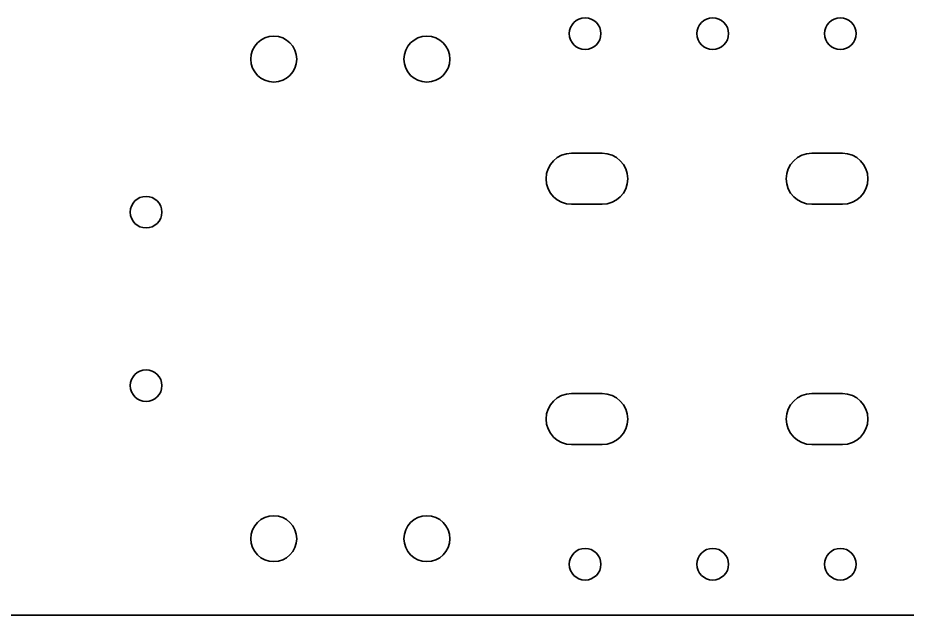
# Model space of a CAD drawing. Extents: x -697 to 0, y 0 to 458.
# Drawn here: x -348.5 to -174.3, y 0 to 117.1 of the extents above; entities that cross this region are included whole.
import ezdxf

# ---------------------------------------------------------------- set-up
doc = ezdxf.new("R2010")
doc.units = 0

msp = doc.modelspace()

# ---------------------------------------------------------------- linework, layer by layer
at = {"color": 7, "lineweight": 35, "ltscale": 0.15}
for p, q in [((-240.008757, 90.55), (-234.008757, 90.55)), ((-192.946626, 90.55), (-186.946626, 90.55)), ((-234.008757, 80.55), (-240.008757, 80.55)), ((-186.946626, 80.55), (-192.946626, 80.55)), ((-240.008757, 43.45), (-234.008757, 43.45)), ((-192.946626, 43.45), (-186.946626, 43.45)), ((-234.008757, 33.45), (-240.008757, 33.45)), ((-186.946626, 33.45), (-192.946626, 33.45))]:
    msp.add_line(p, q, dxfattribs=at)
at = {"color": 7, "lineweight": 35}
msp.add_line((0, 0), (-490.786797, 0), dxfattribs=at)
for centre, radius in [((-237.346626, 114.000424), 3.1), ((-212.346626, 114.000207), 3.1), ((-187.346626, 114), 3.1), ((-298.355616, 109.00001), 4.5), ((-268.355626, 109.000532), 4.5), ((-323.355626, 79), 3.1), ((-323.355626, 45), 3.1), ((-298.355626, 15.000532), 4.5), ((-268.355626, 15.000532), 4.5), ((-237.346626, 9.999576), 3.1), ((-212.346626, 9.999793), 3.1), ((-187.346626, 10), 3.1)]:
    msp.add_circle(centre, radius, dxfattribs=at)
for centre, start, end in [((-240.008757, 85.55), 90, 270), ((-234.008757, 85.55), 270, 90), ((-192.946626, 85.55), 90, 270), ((-186.946626, 85.55), 270, 90), ((-240.008757, 38.45), 90, 270), ((-234.008757, 38.45), 270, 90), ((-192.946626, 38.45), 90, 270), ((-186.946626, 38.45), 270, 90)]:
    msp.add_arc(centre, 5, start, end, dxfattribs=at)

doc.saveas('drawing.dxf')
